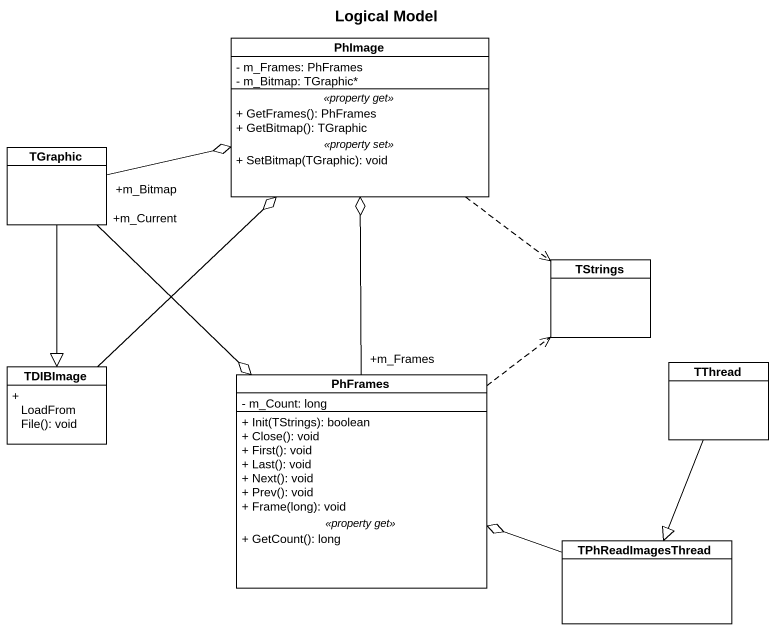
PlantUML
@startuml
title Logical Model
hide circle
hide empty members
skinparam classAttributeIconSize 0
class PhImage {
  - m_Frames: PhFrames
  - m_Bitmap: TGraphic*
  .. <<property get>> ..
  + GetFrames(): PhFrames
  + GetBitmap(): TGraphic
  .. <<property set>> ..
  + SetBitmap(TGraphic): void
}
class TGraphic
class TStrings
class TDIBImage {
  + LoadFromFile(): void
}
class PhFrames {
  - m_Count: long
  --
  + Init(TStrings): boolean
  + Close(): void
  + First(): void
  + Last(): void
  + Next(): void
  + Prev(): void
  + Frame(long): void
  .. <<property get>> ..
  + GetCount(): long
}
class TThread
class TPhReadImagesThread
PhImage ..> TStrings
TGraphic "+m_Bitmap" -right-o PhImage
TGraphic --|> TDIBImage
TGraphic "+m_Current" --o PhFrames
TDIBImage -up-o PhImage
PhFrames "+m_Frames" -up-o PhImage
PhFrames .up.> TStrings
TThread --|> TPhReadImagesThread
TPhReadImagesThread -left-o PhFrames
@enduml
